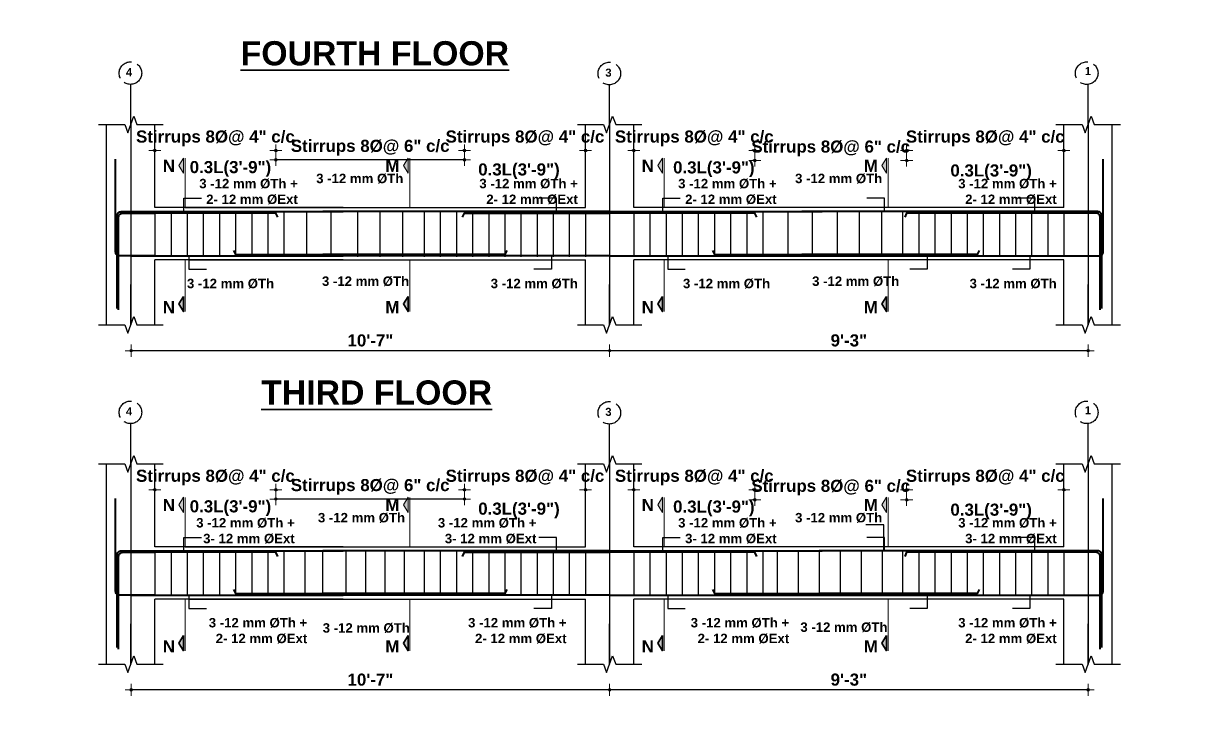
# Model space of a CAD drawing. Header units: inches. Extents: x -12071822 to 12321209, y -1222525 to 1319227.
# Drawn here: x 129289 to 129872, y 48822 to 49163 of the extents above; entities that cross this region are included whole.
import ezdxf
from ezdxf.enums import TextEntityAlignment as Align

# ---------------------------------------------------------------- set-up
doc = ezdxf.new("R2010")
doc.units = ezdxf.units.IN
doc.header["$MEASUREMENT"] = 0
doc.header["$PDMODE"] = 35
doc.linetypes.add('ACAD_ISO02W100', pattern=[15, 12, -3])
for name, color, linetype, lineweight in [('BAR', 5, 'Continuous', 40), ('Dimension', 130, 'Continuous', 9), ('Hatch', 9, 'Continuous', 9), ('HATCH1', 4, 'ACAD_ISO02W100', 13), ('TEXT', 255, 'Continuous', 35), ('Windows', 151, 'Continuous', 15)]:
    doc.layers.add(name, color=color, linetype=linetype, lineweight=lineweight)
doc.layers.add('STIRRUP', color=10, linetype='Continuous')
doc.styles.add('1.8 str', font='times.ttf', dxfattribs={"width": 0.8, "height": 6})
doc.styles.add('STYLE1', font='arialbd.ttf')
doc.dimstyles.new('1.4', dxfattribs={"dimscale": 0, "dimtxt": 6, "dimasz": 0.5, "dimexe": 2, "dimexo": 9, "dimgap": 2, "dimtad": 1, "dimdec": 0, "dimlfac": 0.5, "dimzin": 3, "dimdsep": 46, "dimlunit": 4, "dimtxsty": '1.8 str', "dimblk": 'DIM', "dimcen": 3, "dimdle": 3, "dimse1": 1, "dimse2": 1, "dimclrd": 256, "dimclre": 256, "dimclrt": 7, "dimadec": 1, "dimazin": 2, "dimtfac": 1, "dimtdec": 0, "dimtix": 1, "dimtofl": 0, "dimtmove": 2, "dimatfit": 3, "dimldrblk": 'ARROW', "dimfxl": 2, "dimfrac": 2, "dimtolj": 2, "dimtzin": 0, "dimarcsym": 0})

# ---------------------------------------------------------------- blocks, each defined once
blk = doc.blocks.new('DIM')
at = {"layer": 'Dimension'}
h = blk.add_hatch(color=256, dxfattribs=at)
h.paths.add_polyline_path([(0, 1.3), (0, 0), (1.3, 0, 0.414214)])
h.paths.add_polyline_path([(1.3, 0), (0, 0), (0, -1.3, 0.414214)])
h.paths.add_polyline_path([(0, 0), (-1.3, 0, 0.414214), (0, -1.3)])
h.paths.add_polyline_path([(0, 1.3, 0.414214), (-1.3, 0), (0, 0)])
for p, q in [((-6, 0), (6, 0)), ((0, 6), (0, -6))]:
    blk.add_line(p, q, dxfattribs=at)
blk.add_circle((0, 0), 1.28, dxfattribs=at)
blk = doc.blocks.new('*D3106')
at = {"layer": 'Defpoints', "color": 0, "ltscale": 10, "transparency": 16777216}
for p in [(129727.53, 49099.8), (129805.53, 49087.82), (129727.53, 49083.25)]:
    blk.add_point(p, dxfattribs=at)
at = {"layer": 'Dimension', "lineweight": -2, "ltscale": 10, "transparency": 16777216}
for p, q in [((129727.03, 49099.8), (129726.53, 49099.8)), ((129806.03, 49099.8), (129806.53, 49099.8))]:
    blk.add_line(p, q, dxfattribs=at)
at = {"layer": 'Dimension', "lineweight": -2, "ltscale": 10, "transparency": 16777216, "xscale": 0.5, "yscale": 0.5, "zscale": 0.5}
blk.add_blockref('DIM', (129727.53, 49099.8), dxfattribs=at)
at = {"layer": 'Dimension', "lineweight": -2, "ltscale": 10, "transparency": 16777216, "xscale": 0.5, "yscale": 0.5, "zscale": 0.5, "rotation": 180}
blk.add_blockref('DIM', (129805.53, 49099.8), dxfattribs=at)
at = {"layer": 'Dimension', "color": 7, "ltscale": 10, "transparency": 16777216, "insert": (129766.53, 49105.82), "char_height": 6, "attachment_point": 5, "style": 'STYLE1'}
blk.add_mtext('\\A2;Stirrups 8%%C@ 4" c/c', dxfattribs=at)
blk = doc.blocks.new('ARROW')
at = {"layer": 'Hatch'}
h = blk.add_hatch(color=256, dxfattribs=at)
h.dxf.hatch_style = 1
h.paths.add_polyline_path([(12191115.8, -1270860.1), (12191485.4, -1270660.1), (12191115.8, -1270660.1)])
for p, q in [((12191115.8, -1270860.1), (12191115.8, -1270060.1)), ((12191015.8, -1270160.1), (12196382.9, -1270160.1)), ((12191485.4, -1270660.1), (12190746.1, -1270660.1)), ((12190746.1, -1270660.1), (12191115.8, -1270860.1)), ((12191485.4, -1270660.1), (12191115.8, -1270860.1))]:
    blk.add_line(p, q, dxfattribs=at)
blk = doc.blocks.new('*D3107')
at = {"layer": 'Defpoints', "color": 0, "ltscale": 10, "transparency": 16777216}
for p in [(129652.18, 49094.82), (129727.53, 49078.27), (129652.18, 49063.76)]:
    blk.add_point(p, dxfattribs=at)
at = {"layer": 'Dimension', "lineweight": -2, "ltscale": 10, "transparency": 16777216}
for p, q in [((129651.68, 49094.82), (129651.18, 49094.82)), ((129728.03, 49094.82), (129728.53, 49094.82))]:
    blk.add_line(p, q, dxfattribs=at)
at = {"layer": 'Dimension', "lineweight": -2, "ltscale": 10, "transparency": 16777216, "xscale": 0.5, "yscale": 0.5, "zscale": 0.5}
blk.add_blockref('DIM', (129652.18, 49094.82), dxfattribs=at)
at = {"layer": 'Dimension', "lineweight": -2, "ltscale": 10, "transparency": 16777216, "xscale": 0.5, "yscale": 0.5, "zscale": 0.5, "rotation": 180}
blk.add_blockref('DIM', (129727.53, 49094.82), dxfattribs=at)
at = {"layer": 'Dimension', "color": 7, "ltscale": 10, "transparency": 16777216, "insert": (129689.85, 49100.84), "char_height": 6, "attachment_point": 5, "style": 'STYLE1'}
blk.add_mtext('\\A2;Stirrups 8%%C@ 6" c/c', dxfattribs=at)
blk = doc.blocks.new('*D3108')
at = {"layer": 'Defpoints', "color": 0, "ltscale": 10, "transparency": 16777216}
for p in [(129592.18, 49099.8), (129592.18, 49086.25), (129652.18, 49068.74)]:
    blk.add_point(p, dxfattribs=at)
at = {"layer": 'Dimension', "lineweight": -2, "ltscale": 10, "transparency": 16777216}
for p, q in [((129591.68, 49099.8), (129591.18, 49099.8)), ((129652.68, 49099.8), (129653.18, 49099.8))]:
    blk.add_line(p, q, dxfattribs=at)
at = {"layer": 'Dimension', "lineweight": -2, "ltscale": 10, "transparency": 16777216, "xscale": 0.5, "yscale": 0.5, "zscale": 0.5}
blk.add_blockref('DIM', (129592.18, 49099.8), dxfattribs=at)
at = {"layer": 'Dimension', "lineweight": -2, "ltscale": 10, "transparency": 16777216, "xscale": 0.5, "yscale": 0.5, "zscale": 0.5, "rotation": 180}
blk.add_blockref('DIM', (129652.18, 49099.8), dxfattribs=at)
at = {"layer": 'Dimension', "color": 7, "ltscale": 10, "transparency": 16777216, "insert": (129622.18, 49105.82), "char_height": 6, "attachment_point": 5, "style": 'STYLE1'}
blk.add_mtext('\\A2;Stirrups 8%%C@ 4" c/c', dxfattribs=at)
blk = doc.blocks.new('*D3109')
at = {"layer": 'Defpoints', "color": 0, "ltscale": 10, "transparency": 16777216}
for p in [(129568.18, 49099.8), (129568.18, 49086.25), (129508.18, 49068.74)]:
    blk.add_point(p, dxfattribs=at)
at = {"layer": 'Dimension', "lineweight": -2, "ltscale": 10, "transparency": 16777216}
for p, q in [((129507.68, 49099.8), (129507.18, 49099.8)), ((129568.68, 49099.8), (129569.18, 49099.8))]:
    blk.add_line(p, q, dxfattribs=at)
at = {"layer": 'Dimension', "lineweight": -2, "ltscale": 10, "transparency": 16777216, "xscale": 0.5, "yscale": 0.5, "zscale": 0.5}
blk.add_blockref('DIM', (129508.18, 49099.8), dxfattribs=at)
at = {"layer": 'Dimension', "lineweight": -2, "ltscale": 10, "transparency": 16777216, "xscale": 0.5, "yscale": 0.5, "zscale": 0.5, "rotation": 180}
blk.add_blockref('DIM', (129568.18, 49099.8), dxfattribs=at)
at = {"layer": 'Dimension', "color": 7, "ltscale": 10, "transparency": 16777216, "insert": (129538.18, 49105.82), "char_height": 6, "attachment_point": 5, "style": 'STYLE1'}
blk.add_mtext('\\A2;Stirrups 8%%C@ 4" c/c', dxfattribs=at)
blk = doc.blocks.new('*D3019')
at = {"layer": 'Defpoints', "color": 0, "ltscale": 10, "transparency": 16777216}
for p in [(129354.61, 49099.8), (129354.61, 49086.25), (129414.61, 49068.74)]:
    blk.add_point(p, dxfattribs=at)
at = {"layer": 'Dimension', "lineweight": -2, "ltscale": 10, "transparency": 16777216}
for p, q in [((129354.11, 49099.8), (129353.61, 49099.8)), ((129415.11, 49099.8), (129415.61, 49099.8))]:
    blk.add_line(p, q, dxfattribs=at)
at = {"layer": 'Dimension', "lineweight": -2, "ltscale": 10, "transparency": 16777216, "xscale": 0.5, "yscale": 0.5, "zscale": 0.5}
blk.add_blockref('DIM', (129354.61, 49099.8), dxfattribs=at)
at = {"layer": 'Dimension', "lineweight": -2, "ltscale": 10, "transparency": 16777216, "xscale": 0.5, "yscale": 0.5, "zscale": 0.5, "rotation": 180}
blk.add_blockref('DIM', (129414.61, 49099.8), dxfattribs=at)
at = {"layer": 'Dimension', "color": 7, "ltscale": 10, "transparency": 16777216, "insert": (129384.61, 49105.82), "char_height": 6, "attachment_point": 5, "style": 'STYLE1'}
blk.add_mtext('\\A2;Stirrups 8%%C@ 4" c/c', dxfattribs=at)
blk = doc.blocks.new('*D3020')
at = {"layer": 'Defpoints', "color": 0, "ltscale": 10, "transparency": 16777216}
for p in [(129414.61, 49095.19), (129414.61, 49063.76), (129508.18, 49063.76)]:
    blk.add_point(p, dxfattribs=at)
at = {"layer": 'Dimension', "lineweight": -2, "ltscale": 10, "transparency": 16777216}
blk.add_line((129507.68, 49095.19), (129415.11, 49095.19), dxfattribs=at)
at = {"layer": 'Dimension', "lineweight": -2, "ltscale": 10, "transparency": 16777216, "xscale": 0.5, "yscale": 0.5, "zscale": 0.5, "rotation": 180}
blk.add_blockref('DIM', (129414.61, 49095.19), dxfattribs=at)
at = {"layer": 'Dimension', "lineweight": -2, "ltscale": 10, "transparency": 16777216, "xscale": 0.5, "yscale": 0.5, "zscale": 0.5}
blk.add_blockref('DIM', (129508.18, 49095.19), dxfattribs=at)
at = {"layer": 'Dimension', "color": 7, "ltscale": 10, "transparency": 16777216, "insert": (129461.39, 49101.21), "char_height": 6, "attachment_point": 5, "style": 'STYLE1'}
blk.add_mtext('\\A2;Stirrups 8%%C@ 6" c/c', dxfattribs=at)
blk = doc.blocks.new('*D3030')
at = {"layer": 'Defpoints', "color": 0, "ltscale": 10, "transparency": 16777216}
for p in [(129727.53, 48931.5), (129805.53, 48919.53), (129727.53, 48914.96)]:
    blk.add_point(p, dxfattribs=at)
at = {"layer": 'Dimension', "lineweight": -2, "ltscale": 10, "transparency": 16777216}
for p, q in [((129727.03, 48931.5), (129726.53, 48931.5)), ((129806.03, 48931.5), (129806.53, 48931.5))]:
    blk.add_line(p, q, dxfattribs=at)
at = {"layer": 'Dimension', "lineweight": -2, "ltscale": 10, "transparency": 16777216, "xscale": 0.5, "yscale": 0.5, "zscale": 0.5}
blk.add_blockref('DIM', (129727.53, 48931.5), dxfattribs=at)
at = {"layer": 'Dimension', "lineweight": -2, "ltscale": 10, "transparency": 16777216, "xscale": 0.5, "yscale": 0.5, "zscale": 0.5, "rotation": 180}
blk.add_blockref('DIM', (129805.53, 48931.5), dxfattribs=at)
at = {"layer": 'Dimension', "color": 7, "ltscale": 10, "transparency": 16777216, "insert": (129766.53, 48937.53), "char_height": 6, "attachment_point": 5, "style": 'STYLE1'}
blk.add_mtext('\\A2;Stirrups 8%%C@ 4" c/c', dxfattribs=at)
blk = doc.blocks.new('*D3031')
at = {"layer": 'Defpoints', "color": 0, "ltscale": 10, "transparency": 16777216}
for p in [(129652.18, 48926.52), (129727.53, 48909.98), (129652.18, 48895.47)]:
    blk.add_point(p, dxfattribs=at)
at = {"layer": 'Dimension', "lineweight": -2, "ltscale": 10, "transparency": 16777216}
for p, q in [((129651.68, 48926.52), (129651.18, 48926.52)), ((129728.03, 48926.52), (129728.53, 48926.52))]:
    blk.add_line(p, q, dxfattribs=at)
at = {"layer": 'Dimension', "lineweight": -2, "ltscale": 10, "transparency": 16777216, "xscale": 0.5, "yscale": 0.5, "zscale": 0.5}
blk.add_blockref('DIM', (129652.18, 48926.52), dxfattribs=at)
at = {"layer": 'Dimension', "lineweight": -2, "ltscale": 10, "transparency": 16777216, "xscale": 0.5, "yscale": 0.5, "zscale": 0.5, "rotation": 180}
blk.add_blockref('DIM', (129727.53, 48926.52), dxfattribs=at)
at = {"layer": 'Dimension', "color": 7, "ltscale": 10, "transparency": 16777216, "insert": (129689.85, 48932.55), "char_height": 6, "attachment_point": 5, "style": 'STYLE1'}
blk.add_mtext('\\A2;Stirrups 8%%C@ 6" c/c', dxfattribs=at)
blk = doc.blocks.new('*D3032')
at = {"layer": 'Defpoints', "color": 0, "ltscale": 10, "transparency": 16777216}
for p in [(129592.18, 48931.5), (129592.18, 48917.96), (129652.18, 48900.45)]:
    blk.add_point(p, dxfattribs=at)
at = {"layer": 'Dimension', "lineweight": -2, "ltscale": 10, "transparency": 16777216}
for p, q in [((129591.68, 48931.5), (129591.18, 48931.5)), ((129652.68, 48931.5), (129653.18, 48931.5))]:
    blk.add_line(p, q, dxfattribs=at)
at = {"layer": 'Dimension', "lineweight": -2, "ltscale": 10, "transparency": 16777216, "xscale": 0.5, "yscale": 0.5, "zscale": 0.5}
blk.add_blockref('DIM', (129592.18, 48931.5), dxfattribs=at)
at = {"layer": 'Dimension', "lineweight": -2, "ltscale": 10, "transparency": 16777216, "xscale": 0.5, "yscale": 0.5, "zscale": 0.5, "rotation": 180}
blk.add_blockref('DIM', (129652.18, 48931.5), dxfattribs=at)
at = {"layer": 'Dimension', "color": 7, "ltscale": 10, "transparency": 16777216, "insert": (129622.18, 48937.53), "char_height": 6, "attachment_point": 5, "style": 'STYLE1'}
blk.add_mtext('\\A2;Stirrups 8%%C@ 4" c/c', dxfattribs=at)
blk = doc.blocks.new('*D3033')
at = {"layer": 'Defpoints', "color": 0, "ltscale": 10, "transparency": 16777216}
for p in [(129568.18, 48931.5), (129568.18, 48917.96), (129508.18, 48900.45)]:
    blk.add_point(p, dxfattribs=at)
at = {"layer": 'Dimension', "lineweight": -2, "ltscale": 10, "transparency": 16777216}
for p, q in [((129507.68, 48931.5), (129507.18, 48931.5)), ((129568.68, 48931.5), (129569.18, 48931.5))]:
    blk.add_line(p, q, dxfattribs=at)
at = {"layer": 'Dimension', "lineweight": -2, "ltscale": 10, "transparency": 16777216, "xscale": 0.5, "yscale": 0.5, "zscale": 0.5}
blk.add_blockref('DIM', (129508.18, 48931.5), dxfattribs=at)
at = {"layer": 'Dimension', "lineweight": -2, "ltscale": 10, "transparency": 16777216, "xscale": 0.5, "yscale": 0.5, "zscale": 0.5, "rotation": 180}
blk.add_blockref('DIM', (129568.18, 48931.5), dxfattribs=at)
at = {"layer": 'Dimension', "color": 7, "ltscale": 10, "transparency": 16777216, "insert": (129538.18, 48937.53), "char_height": 6, "attachment_point": 5, "style": 'STYLE1'}
blk.add_mtext('\\A2;Stirrups 8%%C@ 4" c/c', dxfattribs=at)
blk = doc.blocks.new('*D3034')
at = {"layer": 'Defpoints', "color": 0, "ltscale": 10, "transparency": 16777216}
for p in [(129354.61, 48931.5), (129354.61, 48917.96), (129414.61, 48900.45)]:
    blk.add_point(p, dxfattribs=at)
at = {"layer": 'Dimension', "lineweight": -2, "ltscale": 10, "transparency": 16777216}
for p, q in [((129354.11, 48931.5), (129353.61, 48931.5)), ((129415.11, 48931.5), (129415.61, 48931.5))]:
    blk.add_line(p, q, dxfattribs=at)
at = {"layer": 'Dimension', "lineweight": -2, "ltscale": 10, "transparency": 16777216, "xscale": 0.5, "yscale": 0.5, "zscale": 0.5}
blk.add_blockref('DIM', (129354.61, 48931.5), dxfattribs=at)
at = {"layer": 'Dimension', "lineweight": -2, "ltscale": 10, "transparency": 16777216, "xscale": 0.5, "yscale": 0.5, "zscale": 0.5, "rotation": 180}
blk.add_blockref('DIM', (129414.61, 48931.5), dxfattribs=at)
at = {"layer": 'Dimension', "color": 7, "ltscale": 10, "transparency": 16777216, "insert": (129384.61, 48937.53), "char_height": 6, "attachment_point": 5, "style": 'STYLE1'}
blk.add_mtext('\\A2;Stirrups 8%%C@ 4" c/c', dxfattribs=at)
blk = doc.blocks.new('*D3035')
at = {"layer": 'Defpoints', "color": 0, "ltscale": 10, "transparency": 16777216}
for p in [(129414.61, 48926.9), (129414.61, 48895.47), (129508.18, 48895.47)]:
    blk.add_point(p, dxfattribs=at)
at = {"layer": 'Dimension', "lineweight": -2, "ltscale": 10, "transparency": 16777216}
blk.add_line((129507.68, 48926.9), (129415.11, 48926.9), dxfattribs=at)
at = {"layer": 'Dimension', "lineweight": -2, "ltscale": 10, "transparency": 16777216, "xscale": 0.5, "yscale": 0.5, "zscale": 0.5, "rotation": 180}
blk.add_blockref('DIM', (129414.61, 48926.9), dxfattribs=at)
at = {"layer": 'Dimension', "lineweight": -2, "ltscale": 10, "transparency": 16777216, "xscale": 0.5, "yscale": 0.5, "zscale": 0.5}
blk.add_blockref('DIM', (129508.18, 48926.9), dxfattribs=at)
at = {"layer": 'Dimension', "color": 7, "ltscale": 10, "transparency": 16777216, "insert": (129461.39, 48932.92), "char_height": 6, "attachment_point": 5, "style": 'STYLE1'}
blk.add_mtext('\\A2;Stirrups 8%%C@ 6" c/c', dxfattribs=at)
blk = doc.blocks.new('*D3093')
at = {"layer": 'Defpoints', "color": 0, "ltscale": 10, "transparency": 16777216}
for p in [(129580.18, 48845.01), (129817.53, 48845.01), (129580.18, 48832.2)]:
    blk.add_point(p, dxfattribs=at)
at = {"layer": 'Dimension', "lineweight": -2, "ltscale": 10, "transparency": 16777216}
blk.add_line((129817.03, 48832.2), (129580.68, 48832.2), dxfattribs=at)
at = {"layer": 'Dimension', "lineweight": -2, "ltscale": 10, "transparency": 16777216, "xscale": 0.5, "yscale": 0.5, "zscale": 0.5, "rotation": 180}
blk.add_blockref('DIM', (129580.18, 48832.2), dxfattribs=at)
at = {"layer": 'Dimension', "lineweight": -2, "ltscale": 10, "transparency": 16777216, "xscale": 0.5, "yscale": 0.5, "zscale": 0.5}
blk.add_blockref('DIM', (129817.53, 48832.2), dxfattribs=at)
at = {"layer": 'Dimension', "color": 7, "ltscale": 10, "transparency": 16777216, "insert": (129698.85, 48837.26), "char_height": 6, "attachment_point": 5, "style": 'STYLE1'}
blk.add_mtext('\\A2;9\'-3"', dxfattribs=at)
blk = doc.blocks.new('*D3094')
at = {"layer": 'Defpoints', "color": 0, "ltscale": 10, "transparency": 16777216}
for p in [(129342.82, 48845.01), (129580.18, 48845.01), (129342.82, 48832.2)]:
    blk.add_point(p, dxfattribs=at)
at = {"layer": 'Dimension', "lineweight": -2, "ltscale": 10, "transparency": 16777216}
blk.add_line((129579.68, 48832.2), (129343.32, 48832.2), dxfattribs=at)
at = {"layer": 'Dimension', "lineweight": -2, "ltscale": 10, "transparency": 16777216, "xscale": 0.5, "yscale": 0.5, "zscale": 0.5, "rotation": 180}
blk.add_blockref('DIM', (129342.82, 48832.2), dxfattribs=at)
at = {"layer": 'Dimension', "lineweight": -2, "ltscale": 10, "transparency": 16777216, "xscale": 0.5, "yscale": 0.5, "zscale": 0.5}
blk.add_blockref('DIM', (129580.18, 48832.2), dxfattribs=at)
at = {"layer": 'Dimension', "color": 7, "ltscale": 10, "transparency": 16777216, "insert": (129461.5, 48837.26), "char_height": 6, "attachment_point": 5, "style": 'STYLE1'}
blk.add_mtext('\\A2;10\'-7"', dxfattribs=at)
blk = doc.blocks.new('*D3095')
at = {"layer": 'Defpoints', "color": 0, "ltscale": 10, "transparency": 16777216}
for p in [(129580.18, 49013.3), (129817.53, 49013.3), (129580.18, 49000.49)]:
    blk.add_point(p, dxfattribs=at)
at = {"layer": 'Dimension', "lineweight": -2, "ltscale": 10, "transparency": 16777216}
blk.add_line((129817.03, 49000.49), (129580.68, 49000.49), dxfattribs=at)
at = {"layer": 'Dimension', "lineweight": -2, "ltscale": 10, "transparency": 16777216, "xscale": 0.5, "yscale": 0.5, "zscale": 0.5, "rotation": 180}
blk.add_blockref('DIM', (129580.18, 49000.49), dxfattribs=at)
at = {"layer": 'Dimension', "lineweight": -2, "ltscale": 10, "transparency": 16777216, "xscale": 0.5, "yscale": 0.5, "zscale": 0.5}
blk.add_blockref('DIM', (129817.53, 49000.49), dxfattribs=at)
at = {"layer": 'Dimension', "color": 7, "ltscale": 10, "transparency": 16777216, "insert": (129698.85, 49005.55), "char_height": 6, "attachment_point": 5, "style": 'STYLE1'}
blk.add_mtext('\\A2;9\'-3"', dxfattribs=at)
blk = doc.blocks.new('*D3096')
at = {"layer": 'Defpoints', "color": 0, "ltscale": 10, "transparency": 16777216}
for p in [(129342.82, 49013.3), (129580.18, 49013.3), (129342.82, 49000.49)]:
    blk.add_point(p, dxfattribs=at)
at = {"layer": 'Dimension', "lineweight": -2, "ltscale": 10, "transparency": 16777216}
blk.add_line((129579.68, 49000.49), (129343.32, 49000.49), dxfattribs=at)
at = {"layer": 'Dimension', "lineweight": -2, "ltscale": 10, "transparency": 16777216, "xscale": 0.5, "yscale": 0.5, "zscale": 0.5, "rotation": 180}
blk.add_blockref('DIM', (129342.82, 49000.49), dxfattribs=at)
at = {"layer": 'Dimension', "lineweight": -2, "ltscale": 10, "transparency": 16777216, "xscale": 0.5, "yscale": 0.5, "zscale": 0.5}
blk.add_blockref('DIM', (129580.18, 49000.49), dxfattribs=at)
at = {"layer": 'Dimension', "color": 7, "ltscale": 10, "transparency": 16777216, "insert": (129461.5, 49005.55), "char_height": 6, "attachment_point": 5, "style": 'STYLE1'}
blk.add_mtext('\\A2;10\'-7"', dxfattribs=at)

msp = doc.modelspace()

# ---------------------------------------------------------------- hatches: boundary and pattern name
at = {"layer": 'TEXT', "ltscale": 10}
for points in [[(129368.81, 49096.04), (129368.81, 49088.54), (129366.5, 49092.29)], [(129480.19, 49096.04), (129480.19, 49088.54), (129477.88, 49092.29)], [(129606.38, 49096.04), (129606.38, 49088.54), (129604.07, 49092.29)], [(129717.54, 49096.04), (129717.54, 49088.54), (129715.23, 49092.29)], [(129368.81, 49019.9), (129368.81, 49027.4), (129366.5, 49023.65)], [(129480.19, 49019.9), (129480.19, 49027.4), (129477.88, 49023.65)], [(129606.38, 49019.9), (129606.38, 49027.4), (129604.07, 49023.65)], [(129717.54, 49019.9), (129717.54, 49027.4), (129715.23, 49023.65)], [(129368.81, 48927.75), (129368.81, 48920.24), (129366.5, 48924)], [(129480.19, 48927.75), (129480.19, 48920.24), (129477.88, 48924)], [(129606.38, 48927.75), (129606.38, 48920.24), (129604.07, 48924)], [(129717.54, 48927.75), (129717.54, 48920.24), (129715.23, 48924)], [(129368.81, 48851.61), (129368.81, 48859.11), (129366.5, 48855.36)], [(129480.19, 48851.61), (129480.19, 48859.11), (129477.88, 48855.36)], [(129606.38, 48851.61), (129606.38, 48859.11), (129604.07, 48855.36)], [(129717.54, 48851.61), (129717.54, 48859.11), (129715.23, 48855.36)]]:
    msp.add_hatch(color=256, dxfattribs=at).paths.add_polyline_path(points)

# ---------------------------------------------------------------- linework, layer by layer
for p, q in [((129342.61, 49112.66), (129342.61, 49132.61)), ((129580.18, 49112.66), (129580.18, 49132.61)), ((129817.53, 49112.66), (129817.53, 49132.61)), ((129342.61, 49112.66), (129342.61, 49013.3)), ((129580.18, 49112.66), (129580.18, 49013.3)), ((129817.53, 49112.66), (129817.53, 49013.3)), ((129342.61, 49013.3), (129342.61, 49033.25)), ((129580.18, 49013.3), (129580.18, 49033.25)), ((129817.53, 49013.3), (129817.53, 49033.25)), ((129342.61, 48944.36), (129342.61, 48964.32)), ((129580.18, 48944.36), (129580.18, 48964.32)), ((129817.53, 48944.36), (129817.53, 48964.32)), ((129342.61, 48944.36), (129342.61, 48845.01)), ((129580.18, 48944.36), (129580.18, 48845.01)), ((129817.53, 48944.36), (129817.53, 48845.01)), ((129342.61, 48845.01), (129342.61, 48864.96)), ((129580.18, 48845.01), (129580.18, 48864.96)), ((129817.53, 48845.01), (129817.53, 48864.96))]:
    msp.add_line(p, q)
at = {"ltscale": 10}
for p, q in [((129330.61, 49068.74), (129330.61, 49112.66)), ((129354.61, 49071.49), (129354.61, 49112.66)), ((129568.18, 49071.49), (129568.18, 49112.66)), ((129592.18, 49071.49), (129592.18, 49112.66)), ((129805.53, 49071.49), (129805.53, 49112.66)), ((129829.53, 49045.49), (129829.53, 49112.66)), ((129330.61, 49013.3), (129330.61, 49068.74)), ((129447.96, 49071.49), (129354.61, 49071.49)), ((129369.67, 49071.49), (129568.18, 49071.49)), ((129685.53, 49071.49), (129592.18, 49071.49)), ((129805.53, 49071.49), (129607.23, 49071.49)), ((129447.96, 49045.49), (129354.61, 49045.49)), ((129354.61, 49013.3), (129354.61, 49045.49)), ((129371.45, 49045.49), (129568.18, 49045.49)), ((129568.18, 49013.3), (129568.18, 49045.49)), ((129685.53, 49045.49), (129592.18, 49045.49)), ((129592.18, 49013.3), (129592.18, 49045.49)), ((129805.53, 49045.49), (129609.01, 49045.49)), ((129805.53, 49013.3), (129805.53, 49045.49)), ((129829.53, 49013.3), (129829.53, 49045.49)), ((129330.61, 48900.45), (129330.61, 48944.36)), ((129354.61, 48903.2), (129354.61, 48944.36)), ((129568.18, 48903.2), (129568.18, 48944.36)), ((129592.18, 48903.2), (129592.18, 48944.36)), ((129805.53, 48903.2), (129805.53, 48944.36)), ((129829.53, 48877.2), (129829.53, 48944.36)), ((129330.61, 48845.01), (129330.61, 48900.45)), ((129447.96, 48903.2), (129354.61, 48903.2)), ((129369.67, 48903.2), (129568.18, 48903.2)), ((129716.19, 48903.2), (129592.18, 48903.2)), ((129805.53, 48903.2), (129691.53, 48903.2)), ((129447.96, 48877.2), (129354.61, 48877.2)), ((129354.61, 48845.01), (129354.61, 48877.2)), ((129371.45, 48877.2), (129568.18, 48877.2)), ((129568.18, 48845.01), (129568.18, 48877.2)), ((129718.4, 48877.2), (129592.18, 48877.2)), ((129592.18, 48845.01), (129592.18, 48877.2)), ((129805.53, 48877.2), (129691.53, 48877.2)), ((129805.53, 48845.01), (129805.53, 48877.2)), ((129829.53, 48845.01), (129829.53, 48877.2))]:
    msp.add_line(p, q, dxfattribs=at)
at = {"linetype": 'Continuous', "ltscale": 10}
for points in [[(129326.61, 49112.66), (129339.61, 49112.66), (129341.11, 49108.54), (129344.11, 49116.78), (129345.61, 49112.66), (129358.61, 49112.66)], [(129564.18, 49112.66), (129577.18, 49112.66), (129578.68, 49108.54), (129581.68, 49116.78), (129583.18, 49112.66), (129596.18, 49112.66)], [(129801.53, 49112.66), (129814.53, 49112.66), (129816.03, 49108.54), (129819.03, 49116.78), (129820.53, 49112.66), (129833.53, 49112.66)], [(129326.61, 49013.3), (129339.61, 49013.3), (129341.11, 49009.18), (129344.11, 49017.42), (129345.61, 49013.3), (129358.61, 49013.3)], [(129564.18, 49013.3), (129577.18, 49013.3), (129578.68, 49009.18), (129581.68, 49017.42), (129583.18, 49013.3), (129596.18, 49013.3)], [(129801.53, 49013.3), (129814.53, 49013.3), (129816.03, 49009.18), (129819.03, 49017.42), (129820.53, 49013.3), (129833.53, 49013.3)], [(129326.61, 48944.36), (129339.61, 48944.36), (129341.11, 48940.24), (129344.11, 48948.49), (129345.61, 48944.36), (129358.61, 48944.36)], [(129564.18, 48944.36), (129577.18, 48944.36), (129578.68, 48940.24), (129581.68, 48948.49), (129583.18, 48944.36), (129596.18, 48944.36)], [(129801.53, 48944.36), (129814.53, 48944.36), (129816.03, 48940.24), (129819.03, 48948.49), (129820.53, 48944.36), (129833.53, 48944.36)], [(129326.61, 48845.01), (129339.61, 48845.01), (129341.11, 48840.89), (129344.11, 48849.13), (129345.61, 48845.01), (129358.61, 48845.01)], [(129564.18, 48845.01), (129577.18, 48845.01), (129578.68, 48840.89), (129581.68, 48849.13), (129583.18, 48845.01), (129596.18, 48845.01)], [(129801.53, 48845.01), (129814.53, 48845.01), (129816.03, 48840.89), (129819.03, 48849.13), (129820.53, 48845.01), (129833.53, 48845.01)]]:
    msp.add_lwpolyline(points, dxfattribs=at)
at = {"layer": 'BAR', "ltscale": 10}
for p, q in [((129342.61, 49069.49), (129447.96, 49069.49)), ((129580.18, 49069.49), (129437.96, 49069.49)), ((129580.18, 49069.49), (129685.53, 49069.49)), ((129342.61, 49047.49), (129447.96, 49047.49)), ((129580.18, 49047.49), (129437.96, 49047.49)), ((129580.18, 49047.49), (129685.53, 49047.49)), ((129342.61, 48901.2), (129447.96, 48901.2)), ((129580.18, 48901.2), (129437.96, 48901.2)), ((129580.18, 48901.2), (129685.53, 48901.2)), ((129342.61, 48879.2), (129447.96, 48879.2)), ((129580.18, 48879.2), (129437.96, 48879.2)), ((129580.18, 48879.2), (129685.53, 48879.2))]:
    msp.add_line(p, q, dxfattribs=at)
for points in [[(129354.61, 49047.49), (129337.12, 49047.49, -0.414214), (129335.11, 49049.51), (129335.11, 49095.49)], [(129805.53, 49047.49), (129823.01, 49047.49, 0.414214), (129825.03, 49049.51), (129825.03, 49095.49)], [(129335.86, 49021.49), (129335.86, 49067.48, -0.414214), (129337.87, 49069.49), (129354.61, 49069.49)], [(129336.61, 49020.74), (129336.61, 49066.73, -0.414214), (129338.62, 49068.74), (129354.61, 49068.74)], [(129824.28, 49021.49), (129824.28, 49067.48, 0.414214), (129822.26, 49069.49), (129805.53, 49069.49)], [(129823.53, 49020.74), (129823.53, 49066.73, 0.414214), (129821.51, 49068.74), (129805.53, 49068.74)], [(129354.61, 48879.2), (129337.12, 48879.2, -0.414214), (129335.11, 48881.21), (129335.11, 48927.2)], [(129805.53, 48879.2), (129823.01, 48879.2, 0.414214), (129825.03, 48881.21), (129825.03, 48927.2)], [(129335.86, 48853.2), (129335.86, 48899.18, -0.414214), (129337.87, 48901.2), (129354.61, 48901.2)], [(129336.61, 48852.45), (129336.61, 48898.43, -0.414214), (129338.62, 48900.45), (129354.61, 48900.45)], [(129824.28, 48853.2), (129824.28, 48899.18, 0.414214), (129822.26, 48901.2), (129805.53, 48901.2)], [(129823.53, 48852.45), (129823.53, 48898.43, 0.414214), (129821.51, 48900.45), (129805.53, 48900.45)]]:
    msp.add_lwpolyline(points, format="xyb", dxfattribs=at)
for points in [[(129415.65, 49066.74), (129414.61, 49068.74), (129342.61, 49068.74)], [(129507.13, 49066.74), (129508.18, 49068.74), (129580.18, 49068.74)], [(129653.22, 49066.74), (129652.18, 49068.74), (129580.18, 49068.74)], [(129817.53, 49069.49), (129675.53, 49069.49)], [(129817.53, 49068.74), (129727.53, 49068.74), (129726.57, 49066.74)], [(129393.65, 49050.24), (129394.61, 49048.24), (129447.96, 49048.24)], [(129529.13, 49050.24), (129528.18, 49048.24), (129437.96, 49048.24)], [(129631.22, 49050.24), (129632.18, 49048.24), (129685.53, 49048.24)], [(129763.48, 49050.24), (129762.53, 49048.24), (129675.53, 49048.24)], [(129675.53, 49047.49), (129817.53, 49047.49)], [(129415.65, 48898.45), (129414.61, 48900.45), (129342.61, 48900.45)], [(129507.13, 48898.45), (129508.18, 48900.45), (129580.18, 48900.45)], [(129653.22, 48898.45), (129652.18, 48900.45), (129580.18, 48900.45)], [(129817.53, 48901.2), (129684.07, 48901.2)], [(129817.53, 48900.45), (129727.53, 48900.45), (129726.57, 48898.45)], [(129393.65, 48881.95), (129394.61, 48879.95), (129447.96, 48879.95)], [(129529.13, 48881.95), (129528.18, 48879.95), (129437.96, 48879.95)], [(129631.22, 48881.95), (129632.18, 48879.95), (129685.53, 48879.95)], [(129763.48, 48881.95), (129762.53, 48879.95), (129684.07, 48879.95)], [(129684.07, 48879.2), (129817.53, 48879.2)]]:
    msp.add_lwpolyline(points, dxfattribs=at)
at = {"layer": 'Dimension', "ltscale": 10}
for p, q in [((129369.67, 49071.49), (129369.67, 49095.99)), ((129481.04, 49071.49), (129481.04, 49095.99)), ((129607.23, 49071.49), (129607.23, 49095.99)), ((129718.4, 49071.49), (129718.4, 49095.99)), ((129369.67, 49019.95), (129369.67, 49045.49)), ((129481.04, 49019.95), (129481.04, 49045.49)), ((129607.23, 49019.95), (129607.23, 49045.49)), ((129718.4, 49019.95), (129718.4, 49045.49)), ((129369.67, 48903.2), (129369.67, 48927.7)), ((129481.04, 48903.2), (129481.04, 48927.7)), ((129607.23, 48903.2), (129607.23, 48927.7)), ((129718.4, 48903.2), (129718.4, 48927.7)), ((129369.67, 48851.66), (129369.67, 48877.2)), ((129481.04, 48851.66), (129481.04, 48877.2)), ((129607.23, 48851.66), (129607.23, 48877.2)), ((129718.4, 48851.66), (129718.4, 48877.2))]:
    msp.add_line(p, q, dxfattribs=at)
for points in [[(129368.81, 49088.54), (129368.81, 49096.04), (129366.5, 49092.29), (129368.81, 49088.54)], [(129480.19, 49088.54), (129480.19, 49096.04), (129477.88, 49092.29), (129480.19, 49088.54)], [(129606.38, 49088.54), (129606.38, 49096.04), (129604.07, 49092.29), (129606.38, 49088.54)], [(129717.54, 49088.54), (129717.54, 49096.04), (129715.23, 49092.29), (129717.54, 49088.54)], [(129368.81, 48920.24), (129368.81, 48927.75), (129366.5, 48924), (129368.81, 48920.24)], [(129480.19, 48920.24), (129480.19, 48927.75), (129477.88, 48924), (129480.19, 48920.24)], [(129606.38, 48920.24), (129606.38, 48927.75), (129604.07, 48924), (129606.38, 48920.24)], [(129717.54, 48920.24), (129717.54, 48927.75), (129715.23, 48924), (129717.54, 48920.24)]]:
    msp.add_lwpolyline(points, dxfattribs=at)
at = {"layer": 'HATCH1', "lineweight": 25}
for centre in [(129342.44, 49138.21), (129580.01, 49137.98), (129816.85, 49138.18), (129342.44, 48969.91), (129580.01, 48969.69), (129816.85, 48969.89)]:
    msp.add_circle(centre, 5.6, dxfattribs=at)
at = {"layer": 'STIRRUP'}
for p, q in [((129354.61, 49069.89), (129354.61, 49047.09)), ((129362.61, 49069.89), (129362.61, 49047.09)), ((129370.61, 49069.89), (129370.61, 49047.09)), ((129378.61, 49069.89), (129378.61, 49047.09)), ((129386.61, 49069.89), (129386.61, 49047.09)), ((129394.61, 49069.89), (129394.61, 49047.09)), ((129402.61, 49069.89), (129402.61, 49047.09)), ((129410.61, 49069.89), (129410.61, 49047.09)), ((129418.61, 49069.89), (129418.61, 49047.09)), ((129429.79, 49069.89), (129429.79, 49047.09)), ((129441.88, 49069.89), (129441.88, 49047.09)), ((129455.17, 49069.89), (129455.17, 49047.09)), ((129466.12, 49069.89), (129466.12, 49047.09)), ((129477.43, 49069.89), (129477.43, 49047.09)), ((129488.18, 49069.89), (129488.18, 49047.09)), ((129496.18, 49069.89), (129496.18, 49047.09)), ((129504.18, 49069.89), (129504.18, 49047.09)), ((129512.18, 49069.89), (129512.18, 49047.09)), ((129520.18, 49069.89), (129520.18, 49047.09)), ((129528.18, 49069.89), (129528.18, 49047.09)), ((129536.18, 49069.89), (129536.18, 49047.09)), ((129544.18, 49069.89), (129544.18, 49047.09)), ((129552.18, 49069.89), (129552.18, 49047.09)), ((129560.18, 49069.89), (129560.18, 49047.09)), ((129568.18, 49069.89), (129568.18, 49047.09)), ((129592.18, 49069.89), (129592.18, 49047.09)), ((129600.18, 49069.89), (129600.18, 49047.09)), ((129608.18, 49069.89), (129608.18, 49047.09)), ((129616.18, 49069.89), (129616.18, 49047.09)), ((129624.18, 49069.89), (129624.18, 49047.09)), ((129632.18, 49069.89), (129632.18, 49047.09)), ((129640.18, 49069.89), (129640.18, 49047.09)), ((129648.18, 49069.89), (129648.18, 49047.09)), ((129656.18, 49069.89), (129656.18, 49047.09)), ((129668.5, 49069.89), (129668.5, 49047.09)), ((129680.72, 49069.89), (129680.72, 49047.09)), ((129693.02, 49069.89), (129693.02, 49047.09)), ((129703.9, 49069.89), (129703.9, 49047.09)), ((129715.11, 49069.89), (129715.11, 49047.09)), ((129725.53, 49069.89), (129725.53, 49047.09)), ((129733.53, 49069.89), (129733.53, 49047.09)), ((129741.53, 49069.89), (129741.53, 49047.09)), ((129749.53, 49069.89), (129749.53, 49047.09)), ((129757.53, 49069.89), (129757.53, 49047.09)), ((129765.53, 49069.89), (129765.53, 49047.09)), ((129773.53, 49069.89), (129773.53, 49047.09)), ((129781.53, 49069.89), (129781.53, 49047.09)), ((129789.53, 49069.89), (129789.53, 49047.09)), ((129797.53, 49069.89), (129797.53, 49047.09)), ((129805.53, 49069.89), (129805.53, 49047.09)), ((129354.61, 48901.6), (129354.61, 48878.8)), ((129362.61, 48901.6), (129362.61, 48878.8)), ((129370.61, 48901.6), (129370.61, 48878.8)), ((129378.61, 48901.6), (129378.61, 48878.8)), ((129386.61, 48901.6), (129386.61, 48878.8)), ((129394.61, 48901.6), (129394.61, 48878.8)), ((129402.61, 48901.6), (129402.61, 48878.8)), ((129410.61, 48901.6), (129410.61, 48878.8)), ((129418.61, 48901.6), (129418.61, 48878.8)), ((129429.02, 48901.6), (129429.02, 48878.8)), ((129437.75, 48901.6), (129437.75, 48878.8)), ((129449.24, 48901.6), (129449.24, 48878.8)), ((129459.07, 48901.6), (129459.07, 48878.8)), ((129468.64, 48901.6), (129468.64, 48878.8)), ((129478.22, 48901.6), (129478.22, 48878.8)), ((129488.18, 48901.6), (129488.18, 48878.8)), ((129496.18, 48901.6), (129496.18, 48878.8)), ((129504.18, 48901.6), (129504.18, 48878.8)), ((129512.18, 48901.6), (129512.18, 48878.8)), ((129520.18, 48901.6), (129520.18, 48878.8)), ((129528.18, 48901.6), (129528.18, 48878.8)), ((129536.18, 48901.6), (129536.18, 48878.8)), ((129544.18, 48901.6), (129544.18, 48878.8)), ((129552.18, 48901.6), (129552.18, 48878.8)), ((129560.18, 48901.6), (129560.18, 48878.8)), ((129568.18, 48901.6), (129568.18, 48878.8)), ((129592.18, 48901.6), (129592.18, 48878.8)), ((129600.18, 48901.6), (129600.18, 48878.8)), ((129608.18, 48901.6), (129608.18, 48878.8)), ((129616.18, 48901.6), (129616.18, 48878.8)), ((129624.18, 48901.6), (129624.18, 48878.8)), ((129632.18, 48901.6), (129632.18, 48878.8)), ((129640.18, 48901.6), (129640.18, 48878.8)), ((129648.18, 48901.6), (129648.18, 48878.8)), ((129656.18, 48901.6), (129656.18, 48878.8)), ((129663.21, 48901.6), (129663.21, 48878.8)), ((129673.64, 48901.6), (129673.64, 48878.8)), ((129684.07, 48901.6), (129684.07, 48878.8)), ((129694.5, 48901.6), (129694.5, 48878.8)), ((129704.93, 48901.6), (129704.93, 48878.8)), ((129715.36, 48901.6), (129715.36, 48878.8)), ((129725.53, 48901.6), (129725.53, 48878.8)), ((129733.53, 48901.6), (129733.53, 48878.8)), ((129741.53, 48901.6), (129741.53, 48878.8)), ((129749.53, 48901.6), (129749.53, 48878.8)), ((129757.53, 48901.6), (129757.53, 48878.8)), ((129765.53, 48901.6), (129765.53, 48878.8)), ((129773.53, 48901.6), (129773.53, 48878.8)), ((129781.53, 48901.6), (129781.53, 48878.8)), ((129789.53, 48901.6), (129789.53, 48878.8)), ((129797.53, 48901.6), (129797.53, 48878.8)), ((129805.53, 48901.6), (129805.53, 48878.8))]:
    msp.add_line(p, q, dxfattribs=at)
at = {"layer": 'TEXT', "ltscale": 10}
for points in [[(129368.81, 49027.4), (129368.81, 49019.9), (129366.5, 49023.65), (129368.81, 49027.4)], [(129480.19, 49027.4), (129480.19, 49019.9), (129477.88, 49023.65), (129480.19, 49027.4)], [(129606.38, 49027.4), (129606.38, 49019.9), (129604.07, 49023.65), (129606.38, 49027.4)], [(129717.54, 49027.4), (129717.54, 49019.9), (129715.23, 49023.65), (129717.54, 49027.4)], [(129368.81, 48859.11), (129368.81, 48851.61), (129366.5, 48855.36), (129368.81, 48859.11)], [(129480.19, 48859.11), (129480.19, 48851.61), (129477.88, 48855.36), (129480.19, 48859.11)], [(129606.38, 48859.11), (129606.38, 48851.61), (129604.07, 48855.36), (129606.38, 48859.11)], [(129717.54, 48859.11), (129717.54, 48851.61), (129715.23, 48855.36), (129717.54, 48859.11)]]:
    msp.add_lwpolyline(points, dxfattribs=at)
at = {"layer": 'Windows'}
msp.add_circle((127888.68, 49173.51), 6257.09, dxfattribs=at)

# ---------------------------------------------------------------- texts
at = {"layer": 'HATCH1', "lineweight": 25, "style": 'STYLE1'}
for s, p in [('4', (129340.23, 49136.66)), ('3', (129578.03, 49136.43)), ('1', (129815.9, 49137.19)), ('4', (129340.23, 48968.37)), ('3', (129578.03, 48968.14)), ('1', (129815.9, 48968.9))]:
    msp.add_text(s, height=4, dxfattribs=at).set_placement(p)
at = {"layer": 'TEXT', "style": 'STYLE1'}
for s, p in [('%%UFOURTH FLOOR', (129463.71, 49148.04)), ('%%UTHIRD FLOOR', (129464.59, 48979.75))]:
    msp.add_text(s, height=12, dxfattribs=at).set_placement(p, align=Align.MIDDLE_CENTER)
at = {"layer": 'TEXT', "ltscale": 10, "style": 'STYLE1'}
for s, height, p in [('N', 6, (129358.5, 49089.2)), ('M', 6, (129468.91, 49089.2)), ('N', 6, (129596.07, 49089.2)), ('M', 6, (129706.27, 49089.2)), ('3 -12 mm %%CTh ', 4.68, (129434.61, 49083.6)), ('3 -12 mm %%CTh ', 4.68, (129672.18, 49083.6)), ('3 -12 mm %%CTh ', 4.68, (129437.48, 49032.64)), ('3 -12 mm %%CTh ', 4.68, (129680.64, 49032.64)), ('N', 6, (129358.5, 49019.07)), ('M', 6, (129468.91, 49019.07)), ('N', 6, (129596.07, 49019.07)), ('M', 6, (129706.27, 49019.07)), ('N', 6, (129358.5, 48920.91)), ('M', 6, (129468.91, 48920.91)), ('N', 6, (129596.07, 48920.91)), ('M', 6, (129706.27, 48920.91)), ('3 -12 mm %%CTh ', 4.68, (129435.47, 48915.31)), ('3 -12 mm %%CTh ', 4.68, (129672.18, 48915.31)), ('3 -12 mm %%CTh ', 4.68, (129437.84, 48860.61)), ('3 -12 mm %%CTh ', 4.68, (129674.79, 48861)), ('N', 6, (129358.5, 48850.78)), ('M', 6, (129468.91, 48850.78)), ('N', 6, (129596.07, 48850.78)), ('M', 6, (129706.27, 48850.78))]:
    msp.add_text(s, height=height, dxfattribs=at).set_placement(p)
at = {"layer": 'TEXT', "style": 'STYLE1'}
for p in [(129371.85, 49088.57), (129514.98, 49087.41), (129611.66, 49088.43), (129749.22, 49086.91), (129371.85, 48920.28), (129514.98, 48919.12), (129611.66, 48920.14), (129749.22, 48918.62)]:
    msp.add_text('0.3L(3\'-9")', height=6, dxfattribs=at).set_placement(p)
at = {"layer": 'TEXT', "ltscale": 10, "char_height": 4.68, "attachment_point": 3, "style": 'STYLE1'}
for s, width, insert in [('3 -12 mm %%CTh + 2- 12 mm %%CExt', 51.4226, (129425.46, 49085.74)), ('3 -12 mm %%CTh + 2- 12 mm %%CExt', 53.0695, (129564.4, 49085.74)), ('3 -12 mm %%CTh + 2- 12 mm %%CExt', 51.4226, (129663.03, 49085.74)), ('3 -12 mm %%CTh + 2- 12 mm %%CExt', 53.0695, (129801.97, 49085.74)), ('3 -12 mm %%CTh ', 52.0465, (129413.73, 49036.17)), ('3 -12 mm %%CTh ', 53.0695, (129564.4, 49036.17)), ('3 -12 mm %%CTh ', 52.0465, (129659.8, 49036.17)), ('3 -12 mm %%CTh ', 53.0695, (129801.97, 49036.17)), ('3 -12 mm %%CTh + 3- 12 mm %%CExt', 51.4226, (129423.95, 48917.45)), ('3 -12 mm %%CTh + 3- 12 mm %%CExt', 53.0695, (129543.85, 48917.45)), ('3 -12 mm %%CTh + 3- 12 mm %%CExt', 51.4226, (129663.03, 48917.45)), ('3 -12 mm %%CTh + 3- 12 mm %%CExt', 53.0695, (129801.97, 48917.45)), ('3 -12 mm %%CTh + 2- 12 mm %%CExt', 52.0465, (129430.17, 48867.88)), ('3 -12 mm %%CTh + 2- 12 mm %%CExt', 53.0695, (129558.82, 48867.88)), ('3 -12 mm %%CTh + 2- 12 mm %%CExt', 52.0465, (129669.25, 48867.88)), ('3 -12 mm %%CTh + 2- 12 mm %%CExt', 53.0695, (129801.97, 48867.88))]:
    msp.add_mtext_dynamic_manual_height_columns(s, width=width, gutter_width=1, heights=[0], dxfattribs=dict(at, insert=insert))

# ---------------------------------------------------------------- dimensions: what is measured, and where the dimension line sits
at = {"layer": 'Dimension', "ltscale": 10}
for base, p1, p2, text, picture, middle in [((129354.61, 49099.8), (129414.61, 49068.74), (129354.61, 49086.25), 'Stirrups 8%%C@ 4" c/c', '*D3019', (129384.61, 49105.82)), ((129592.18, 49099.8), (129652.18, 49068.74), (129592.18, 49086.25), 'Stirrups 8%%C@ 4" c/c', '*D3108', (129622.18, 49105.82)), ((129727.53, 49099.8), (129805.53, 49087.82), (129727.53, 49083.25), 'Stirrups 8%%C@ 4" c/c', '*D3106', (129766.53, 49105.82)), ((129414.61, 49095.19), (129508.18, 49063.76), (129414.61, 49063.76), 'Stirrups 8%%C@ 6" c/c', '*D3020', (129461.39, 49101.21)), ((129652.18, 49094.82), (129727.53, 49078.27), (129652.18, 49063.76), 'Stirrups 8%%C@ 6" c/c', '*D3107', (129689.85, 49100.84)), ((129342.82, 49000.49), (129580.18, 49013.3), (129342.82, 49013.3), '10\'-7"', '*D3096', (129461.5, 49005.55)), ((129580.18, 49000.49), (129817.53, 49013.3), (129580.18, 49013.3), '9\'-3"', '*D3095', (129698.85, 49005.55)), ((129354.61, 48931.5), (129414.61, 48900.45), (129354.61, 48917.96), 'Stirrups 8%%C@ 4" c/c', '*D3034', (129384.61, 48937.53)), ((129592.18, 48931.5), (129652.18, 48900.45), (129592.18, 48917.96), 'Stirrups 8%%C@ 4" c/c', '*D3032', (129622.18, 48937.53)), ((129727.53, 48931.5), (129805.53, 48919.53), (129727.53, 48914.96), 'Stirrups 8%%C@ 4" c/c', '*D3030', (129766.53, 48937.53)), ((129414.61, 48926.9), (129508.18, 48895.47), (129414.61, 48895.47), 'Stirrups 8%%C@ 6" c/c', '*D3035', (129461.39, 48932.92)), ((129652.18, 48926.52), (129727.53, 48909.98), (129652.18, 48895.47), 'Stirrups 8%%C@ 6" c/c', '*D3031', (129689.85, 48932.55)), ((129342.82, 48832.2), (129580.18, 48845.01), (129342.82, 48845.01), '10\'-7"', '*D3094', (129461.5, 48837.26)), ((129580.18, 48832.2), (129817.53, 48845.01), (129580.18, 48845.01), '9\'-3"', '*D3093', (129698.85, 48837.26))]:
    dim = msp.add_linear_dim(base=base, p1=p1, p2=p2, angle=180, text=text, dimstyle='1.4', override={"dimscale": 1, "dimtxsty": 'STYLE1'}, dxfattribs=at)
    dim.commit()
    dim.dimension.update_dxf_attribs({"geometry": picture, "text_midpoint": middle})
for base, p1, p2, picture, middle in [((129568.18, 49099.8), (129508.18, 49068.74), (129568.18, 49086.25), '*D3109', (129538.18, 49105.82)), ((129568.18, 48931.5), (129508.18, 48900.45), (129568.18, 48917.96), '*D3033', (129538.18, 48937.53))]:
    dim = msp.add_linear_dim(base=base, p1=p1, p2=p2, text='Stirrups 8%%C@ 4" c/c', dimstyle='1.4', override={"dimscale": 1, "dimtxsty": 'STYLE1'}, dxfattribs=at)
    dim.commit()
    dim.dimension.update_dxf_attribs({"geometry": picture, "text_midpoint": middle})

# ---------------------------------------------------------------- leaders
for points in [[(129368.97, 49069.89), (129368.97, 49076.1), (129377.69, 49076.1)], [(129553.82, 49069.89), (129553.82, 49076.1), (129545.1, 49076.1)], [(129606.53, 49069.89), (129606.53, 49076.1), (129615.25, 49076.1)], [(129716.49, 49069.89), (129716.49, 49076.1), (129707.77, 49076.1)], [(129791.17, 49069.89), (129791.17, 49076.1), (129782.45, 49076.1)], [(129371.45, 49047.09), (129371.45, 49040.88), (129380.17, 49040.88)], [(129551.34, 49047.09), (129551.34, 49040.88), (129542.62, 49040.88)], [(129609.01, 49047.09), (129609.01, 49040.88), (129617.73, 49040.88)], [(129737.76, 49047.09), (129737.76, 49040.88), (129729.04, 49040.88)], [(129788.69, 49047.09), (129788.69, 49040.88), (129779.97, 49040.88)], [(129716.19, 48901.2), (129716.19, 48914.17), (129707.3, 48914.17)], [(129368.97, 48901.6), (129368.97, 48907.81), (129377.69, 48907.81)], [(129553.82, 48901.6), (129553.82, 48907.81), (129545.1, 48907.81)], [(129606.53, 48901.6), (129606.53, 48907.81), (129615.25, 48907.81)], [(129716.49, 48901.6), (129716.49, 48907.81), (129707.77, 48907.81)], [(129791.17, 48901.6), (129791.17, 48907.81), (129782.45, 48907.81)], [(129371.45, 48878.8), (129371.45, 48872.59), (129380.17, 48872.59)], [(129551.34, 48878.8), (129551.34, 48872.59), (129542.62, 48872.59)], [(129609.01, 48878.8), (129609.01, 48872.59), (129617.73, 48872.59)], [(129737.76, 48878.8), (129737.76, 48872.59), (129729.04, 48872.59)], [(129788.69, 48878.8), (129788.69, 48872.59), (129779.97, 48872.59)]]:
    msp.add_leader(points, dimstyle='1.4', override={"dimscale": 1, "dimtxsty": 'STYLE1'}, dxfattribs=at)

doc.saveas('drawing.dxf')
